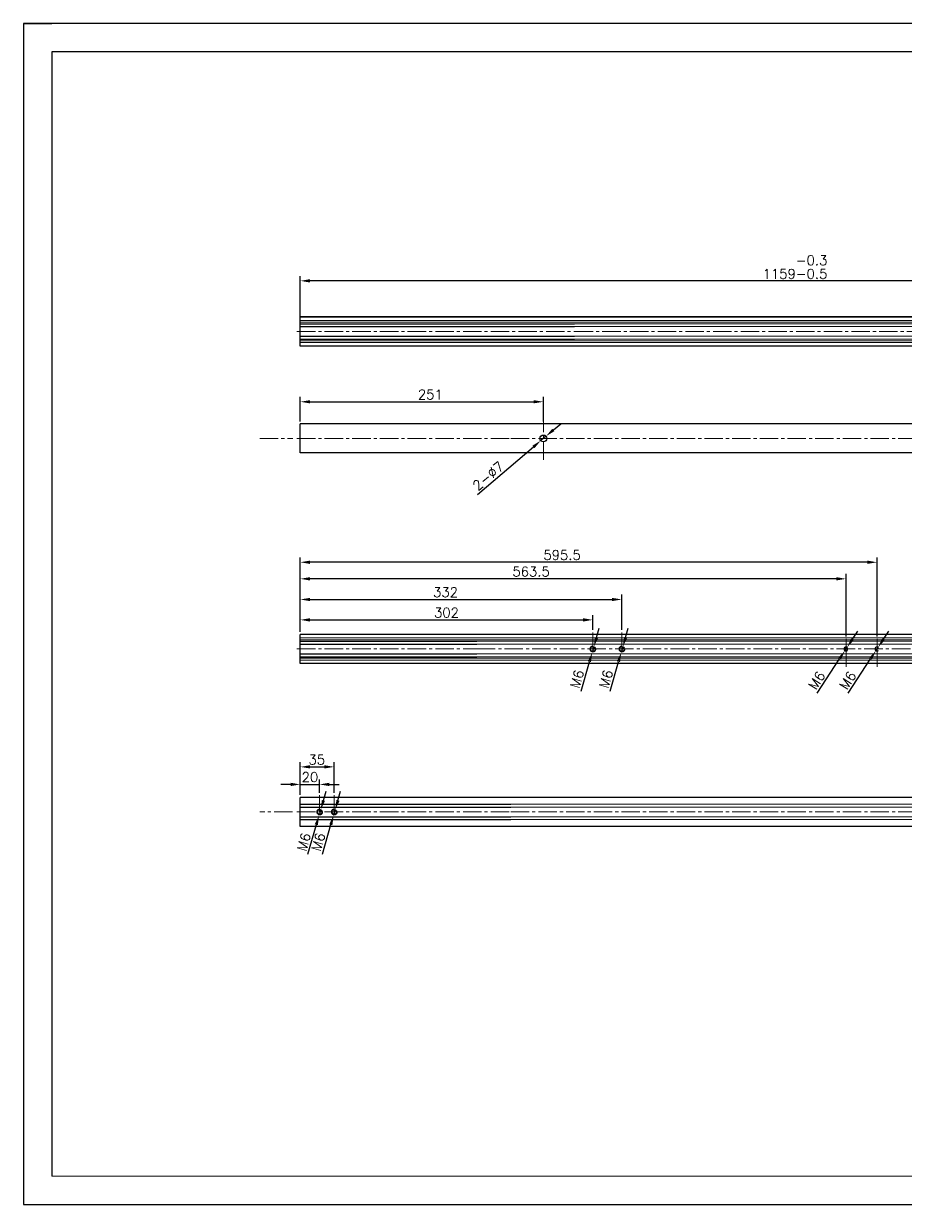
# Model space of a CAD drawing. Header units: millimetres. Extents: x -30327 to 34858, y 4015 to 75103.
# Drawn here: x 8944 to 9854, y 60062 to 61281 of the extents above; entities that cross this region are included whole.
import ezdxf

# ---------------------------------------------------------------- set-up
doc = ezdxf.new("R2010")
doc.units = ezdxf.units.MM
doc.linetypes.add('CENTER2', pattern=[28.575, 19.05, -3.175, 3.175, -3.175])
doc.layers.add('A-TITLEBLOCK', color=7, linetype='Continuous', lineweight=18)
doc.layers.add('cen', color=1, linetype='CENTER2', lineweight=9)
for name, color, linetype in [('print', 30, 'Continuous'), ('red', 1, 'CENTER2'), ('yellow', 2, 'Continuous')]:
    doc.layers.add(name, color=color, linetype=linetype)
doc.styles.add('GB', font='GBENOR.SHX', dxfattribs={"bigfont": 'gbcbig.shx'})
doc.styles.get("Standard").update_dxf_attribs({"font": 'txt', "bigfont": 'gbcbig.shx'})
doc.dimstyles.new('1-4', dxfattribs={"dimscale": 4, "dimtxt": 2.5, "dimasz": 2.5, "dimexe": 1.25, "dimexo": 0.625, "dimtad": 1, "dimdsep": 46, "dimtxsty": 'Standard', "dimcen": 2.5, "dimadec": 0, "dimazin": 0, "dimtfac": 1, "dimtmove": 0, "dimatfit": 3, "dimfxl": 0, "dimarcsym": 0})

# ---------------------------------------------------------------- blocks, each defined once
blk = doc.blocks.new('*D441')
at = {"layer": 'Defpoints', "color": 0, "transparency": 16777216}
for p in [(9229.3, 61015.7), (10388.3, 60978.4), (9229.3, 60974.9)]:
    blk.add_point(p, dxfattribs=at)
at = {"layer": 'yellow', "color": 0, "lineweight": -2, "transparency": 16777216}
for p, q in [((9229.3, 60977.4), (9229.3, 61020.7)), ((10378.3, 61015.7), (9239.3, 61015.7)), ((10388.3, 60980.9), (10388.3, 61020.7))]:
    blk.add_line(p, q, dxfattribs=at)
at = {"layer": 'yellow', "color": 0, "transparency": 16777216}
for points in [[(9239.3, 61017.4), (9239.3, 61014), (9229.3, 61015.7)], [(10378.3, 61017.4), (10378.3, 61014), (10388.3, 61015.7)]]:
    blk.add_solid(points, dxfattribs=at)
at = {"layer": 'yellow', "color": 0, "lineweight": 9, "transparency": 16777216, "insert": (9740.1, 61029.9), "char_height": 10, "attachment_point": 5}
blk.add_mtext('1159\\S-0.3^ -0.5;', dxfattribs=at)
blk = doc.blocks.new('*D443')
at = {"layer": 'Defpoints', "color": 0, "transparency": 16777216}
for p in [(9480.3, 60890.8), (9229.3, 60868), (9480.3, 60868)]:
    blk.add_point(p, dxfattribs=at)
at = {"layer": 'yellow', "color": 0, "lineweight": -2, "transparency": 16777216}
for p, q in [((9229.3, 60870.5), (9229.3, 60895.8)), ((9239.3, 60890.8), (9470.3, 60890.8)), ((9480.3, 60870.5), (9480.3, 60895.8))]:
    blk.add_line(p, q, dxfattribs=at)
at = {"layer": 'yellow', "color": 0, "transparency": 16777216}
for points in [[(9239.3, 60892.5), (9239.3, 60889.2), (9229.3, 60890.8)], [(9470.3, 60892.5), (9470.3, 60889.2), (9480.3, 60890.8)]]:
    blk.add_solid(points, dxfattribs=at)
at = {"layer": 'yellow', "color": 0, "lineweight": 9, "transparency": 16777216, "insert": (9363.6, 60898.3), "char_height": 10, "attachment_point": 5}
blk.add_mtext('251', dxfattribs=at)
blk = doc.blocks.new('*D445')
at = {"layer": 'Defpoints', "color": 0, "transparency": 16777216}
for p in [(9483, 60855.2), (9477.6, 60850.7)]:
    blk.add_point(p, dxfattribs=at)
at = {"layer": 'yellow', "color": 0, "lineweight": -2, "transparency": 16777216}
for p, q in [((9490.6, 60861.7), (9498.2, 60868.2)), ((9483, 60855.2), (9477.6, 60850.7)), ((9412.4, 60795), (9470, 60844.2))]:
    blk.add_line(p, q, dxfattribs=at)
at = {"layer": 'yellow', "color": 0, "transparency": 16777216}
for points in [[(9489.5, 60863), (9491.7, 60860.5), (9483, 60855.2)], [(9469, 60845.5), (9471.1, 60842.9), (9477.6, 60850.7)]]:
    blk.add_solid(points, dxfattribs=at)
at = {"layer": 'yellow', "color": 0, "lineweight": 9, "transparency": 16777216, "insert": (9423.4, 60814.2), "char_height": 10, "attachment_point": 5, "rotation": 40.4725}
blk.add_mtext('2-%%C7', dxfattribs=at)
blk = doc.blocks.new('*D446')
at = {"layer": 'Defpoints', "color": 0, "transparency": 16777216}
for p in [(9249.3, 60495.7), (9229.3, 60482.3), (9249.3, 60484.5)]:
    blk.add_point(p, dxfattribs=at)
at = {"layer": 'yellow', "color": 0, "lineweight": -2, "transparency": 16777216}
for p, q in [((9229.3, 60484.8), (9229.3, 60500.7)), ((9249.3, 60487), (9249.3, 60500.7)), ((9219.3, 60495.7), (9209.3, 60495.7)), ((9229.3, 60495.7), (9249.3, 60495.7)), ((9259.3, 60495.7), (9269.3, 60495.7))]:
    blk.add_line(p, q, dxfattribs=at)
at = {"layer": 'yellow', "color": 0, "transparency": 16777216}
for points in [[(9219.3, 60497.4), (9219.3, 60494), (9229.3, 60495.7)], [(9259.3, 60497.4), (9259.3, 60494), (9249.3, 60495.7)]]:
    blk.add_solid(points, dxfattribs=at)
at = {"layer": 'yellow', "color": 0, "lineweight": 9, "transparency": 16777216, "insert": (9239.3, 60503.2), "char_height": 10, "attachment_point": 5}
blk.add_mtext('20', dxfattribs=at)
blk = doc.blocks.new('*D447')
at = {"layer": 'Defpoints', "color": 0, "transparency": 16777216}
for p in [(9250.4, 60469.5), (9248.7, 60463.8)]:
    blk.add_point(p, dxfattribs=at)
at = {"layer": 'yellow', "color": 0, "lineweight": -2, "transparency": 16777216}
for p, q in [((9253.2, 60479.1), (9255.9, 60488.8)), ((9250.4, 60469.5), (9248.7, 60463.8)), ((9237.2, 60423.7), (9245.9, 60454.2))]:
    blk.add_line(p, q, dxfattribs=at)
at = {"layer": 'yellow', "color": 0, "transparency": 16777216}
for points in [[(9251.6, 60479.6), (9254.8, 60478.7), (9250.4, 60469.5)], [(9244.3, 60454.6), (9247.5, 60453.7), (9248.7, 60463.8)]]:
    blk.add_solid(points, dxfattribs=at)
at = {"layer": 'yellow', "color": 0, "lineweight": 9, "transparency": 16777216, "insert": (9233, 60436.2), "char_height": 10, "attachment_point": 5, "rotation": 73.9112}
blk.add_mtext('M6', dxfattribs=at)
blk = doc.blocks.new('*D449')
at = {"layer": 'Defpoints', "color": 0, "transparency": 16777216}
for p in [(9531.3, 60665.6), (9229.3, 60650.6), (9531.3, 60652.7)]:
    blk.add_point(p, dxfattribs=at)
at = {"layer": 'yellow', "color": 0, "lineweight": -2, "transparency": 16777216}
for p, q in [((9229.3, 60653.1), (9229.3, 60670.6)), ((9239.3, 60665.6), (9521.3, 60665.6)), ((9531.3, 60655.2), (9531.3, 60670.6))]:
    blk.add_line(p, q, dxfattribs=at)
at = {"layer": 'yellow', "color": 0, "transparency": 16777216}
for points in [[(9239.3, 60667.3), (9239.3, 60663.9), (9229.3, 60665.6)], [(9521.3, 60667.3), (9521.3, 60663.9), (9531.3, 60665.6)]]:
    blk.add_solid(points, dxfattribs=at)
at = {"layer": 'yellow', "color": 0, "lineweight": 9, "transparency": 16777216, "insert": (9380.3, 60673.1), "char_height": 10, "attachment_point": 5}
blk.add_mtext('302', dxfattribs=at)
blk = doc.blocks.new('*D450')
at = {"layer": 'Defpoints', "color": 0, "transparency": 16777216}
for p in [(9532.4, 60637.8), (9530.7, 60632)]:
    blk.add_point(p, dxfattribs=at)
at = {"layer": 'yellow', "color": 0, "lineweight": -2, "transparency": 16777216}
for p, q in [((9535.2, 60647.4), (9537.9, 60657)), ((9532.4, 60637.8), (9530.7, 60632)), ((9519.2, 60592), (9527.9, 60622.4))]:
    blk.add_line(p, q, dxfattribs=at)
at = {"layer": 'yellow', "color": 0, "transparency": 16777216}
for points in [[(9533.6, 60647.8), (9536.8, 60646.9), (9532.4, 60637.8)], [(9526.3, 60622.9), (9529.5, 60621.9), (9530.7, 60632)]]:
    blk.add_solid(points, dxfattribs=at)
at = {"layer": 'yellow', "color": 0, "lineweight": 9, "transparency": 16777216, "insert": (9515, 60604.5), "char_height": 10, "attachment_point": 5, "rotation": 73.9112}
blk.add_mtext('M6', dxfattribs=at)
blk = doc.blocks.new('*D451')
at = {"layer": 'Defpoints', "color": 0, "transparency": 16777216}
for p in [(9561.3, 60686.7), (9229.3, 60650.6), (9561.3, 60652.7)]:
    blk.add_point(p, dxfattribs=at)
at = {"layer": 'yellow', "color": 0, "lineweight": -2, "transparency": 16777216}
for p, q in [((9229.3, 60653.1), (9229.3, 60691.7)), ((9239.3, 60686.7), (9551.3, 60686.7)), ((9561.3, 60655.2), (9561.3, 60691.7))]:
    blk.add_line(p, q, dxfattribs=at)
at = {"layer": 'yellow', "color": 0, "transparency": 16777216}
for points in [[(9239.3, 60688.3), (9239.3, 60685), (9229.3, 60686.7)], [(9551.3, 60688.3), (9551.3, 60685), (9561.3, 60686.7)]]:
    blk.add_solid(points, dxfattribs=at)
at = {"layer": 'yellow', "color": 0, "lineweight": 9, "transparency": 16777216, "insert": (9379.3, 60694.2), "char_height": 10, "attachment_point": 5}
blk.add_mtext('332', dxfattribs=at)
blk = doc.blocks.new('*D452')
at = {"layer": 'Defpoints', "color": 0, "transparency": 16777216}
for p in [(9562.4, 60637.8), (9560.7, 60632)]:
    blk.add_point(p, dxfattribs=at)
at = {"layer": 'yellow', "color": 0, "lineweight": -2, "transparency": 16777216}
for p, q in [((9565.2, 60647.4), (9567.9, 60657)), ((9562.4, 60637.8), (9560.7, 60632)), ((9549.2, 60592), (9557.9, 60622.4))]:
    blk.add_line(p, q, dxfattribs=at)
at = {"layer": 'yellow', "color": 0, "transparency": 16777216}
for points in [[(9563.6, 60647.8), (9566.8, 60646.9), (9562.4, 60637.8)], [(9556.3, 60622.9), (9559.5, 60621.9), (9560.7, 60632)]]:
    blk.add_solid(points, dxfattribs=at)
at = {"layer": 'yellow', "color": 0, "lineweight": 9, "transparency": 16777216, "insert": (9545, 60604.5), "char_height": 10, "attachment_point": 5, "rotation": 73.9112}
blk.add_mtext('M6', dxfattribs=at)
blk = doc.blocks.new('*D457')
at = {"layer": 'Defpoints', "color": 0, "transparency": 16777216}
for p in [(9264.3, 60513.8), (9229.3, 60482.3), (9264.3, 60484.5)]:
    blk.add_point(p, dxfattribs=at)
at = {"layer": 'yellow', "color": 0, "lineweight": -2, "transparency": 16777216}
for p, q in [((9229.3, 60484.8), (9229.3, 60518.8)), ((9239.3, 60513.8), (9254.3, 60513.8)), ((9264.3, 60487), (9264.3, 60518.8))]:
    blk.add_line(p, q, dxfattribs=at)
at = {"layer": 'yellow', "color": 0, "transparency": 16777216}
for points in [[(9239.3, 60515.5), (9239.3, 60512.2), (9229.3, 60513.8)], [(9254.3, 60515.5), (9254.3, 60512.2), (9264.3, 60513.8)]]:
    blk.add_solid(points, dxfattribs=at)
at = {"layer": 'yellow', "color": 0, "lineweight": 9, "transparency": 16777216, "insert": (9246.3, 60521.3), "char_height": 10, "attachment_point": 5}
blk.add_mtext('35', dxfattribs=at)
blk = doc.blocks.new('*D458')
at = {"layer": 'Defpoints', "color": 0, "transparency": 16777216}
for p in [(9265.4, 60469.5), (9263.7, 60463.8)]:
    blk.add_point(p, dxfattribs=at)
at = {"layer": 'yellow', "color": 0, "lineweight": -2, "transparency": 16777216}
for p, q in [((9268.2, 60479.1), (9270.9, 60488.8)), ((9265.4, 60469.5), (9263.7, 60463.8)), ((9252.2, 60423.7), (9260.9, 60454.2))]:
    blk.add_line(p, q, dxfattribs=at)
at = {"layer": 'yellow', "color": 0, "transparency": 16777216}
for points in [[(9266.6, 60479.6), (9269.8, 60478.7), (9265.4, 60469.5)], [(9259.3, 60454.6), (9262.5, 60453.7), (9263.7, 60463.8)]]:
    blk.add_solid(points, dxfattribs=at)
at = {"layer": 'yellow', "color": 0, "lineweight": 9, "transparency": 16777216, "insert": (9248, 60436.2), "char_height": 10, "attachment_point": 5, "rotation": 73.9112}
blk.add_mtext('M6', dxfattribs=at)
blk = doc.blocks.new('*D1252')
at = {"layer": 'Defpoints', "color": 0, "transparency": 16777216}
for p in [(9229.3, 60708), (9229.3, 60650.6), (9792.8, 60646)]:
    blk.add_point(p, dxfattribs=at)
at = {"layer": 'yellow', "color": 0, "lineweight": -2, "transparency": 16777216}
for p, q in [((9229.3, 60653.1), (9229.3, 60713)), ((9782.8, 60708), (9239.3, 60708)), ((9792.8, 60648.5), (9792.8, 60713))]:
    blk.add_line(p, q, dxfattribs=at)
at = {"layer": 'yellow', "color": 0, "transparency": 16777216}
for points in [[(9239.3, 60709.7), (9239.3, 60706.3), (9229.3, 60708)], [(9782.8, 60709.7), (9782.8, 60706.3), (9792.8, 60708)]]:
    blk.add_solid(points, dxfattribs=at)
at = {"layer": 'yellow', "color": 0, "lineweight": 9, "transparency": 16777216, "insert": (9467.6, 60715.5), "char_height": 10, "attachment_point": 5}
blk.add_mtext('563.5', dxfattribs=at)
blk = doc.blocks.new('*D1253')
at = {"layer": 'Defpoints', "color": 0, "transparency": 16777216}
for p in [(9793.9, 60637.2), (9791.7, 60633.9)]:
    blk.add_point(p, dxfattribs=at)
at = {"layer": 'yellow', "color": 0, "lineweight": -2, "transparency": 16777216}
for p, q in [((9799.4, 60645.6), (9804.9, 60654)), ((9793.9, 60637.2), (9791.7, 60633.9)), ((9762.9, 60589.9), (9786.2, 60625.5))]:
    blk.add_line(p, q, dxfattribs=at)
at = {"layer": 'yellow', "color": 0, "transparency": 16777216}
for points in [[(9798, 60646.5), (9800.8, 60644.7), (9793.9, 60637.2)], [(9784.8, 60626.4), (9787.6, 60624.6), (9791.7, 60633.9)]]:
    blk.add_solid(points, dxfattribs=at)
at = {"layer": 'yellow', "color": 0, "lineweight": 9, "transparency": 16777216, "insert": (9762.6, 60603.1), "char_height": 10, "attachment_point": 5, "rotation": 56.8044}
blk.add_mtext('M6', dxfattribs=at)
blk = doc.blocks.new('*D1254')
at = {"layer": 'Defpoints', "color": 0, "transparency": 16777216}
for p in [(9229.3, 60725.1), (9229.3, 60650.6), (9824.8, 60646)]:
    blk.add_point(p, dxfattribs=at)
at = {"layer": 'yellow', "color": 0, "lineweight": -2, "transparency": 16777216}
for p, q in [((9229.3, 60653.1), (9229.3, 60730.1)), ((9814.8, 60725.1), (9239.3, 60725.1)), ((9824.8, 60648.5), (9824.8, 60730.1))]:
    blk.add_line(p, q, dxfattribs=at)
at = {"layer": 'yellow', "color": 0, "transparency": 16777216}
for points in [[(9239.3, 60726.8), (9239.3, 60723.4), (9229.3, 60725.1)], [(9814.8, 60726.8), (9814.8, 60723.4), (9824.8, 60725.1)]]:
    blk.add_solid(points, dxfattribs=at)
at = {"layer": 'yellow', "color": 0, "lineweight": 9, "transparency": 16777216, "insert": (9499.6, 60732.6), "char_height": 10, "attachment_point": 5}
blk.add_mtext('595.5', dxfattribs=at)
blk = doc.blocks.new('*D1255')
at = {"layer": 'Defpoints', "color": 0, "transparency": 16777216}
for p in [(9825.9, 60637.2), (9823.7, 60633.9)]:
    blk.add_point(p, dxfattribs=at)
at = {"layer": 'yellow', "color": 0, "lineweight": -2, "transparency": 16777216}
for p, q in [((9831.4, 60645.6), (9836.9, 60654)), ((9825.9, 60637.2), (9823.7, 60633.9)), ((9794.9, 60589.9), (9818.2, 60625.5))]:
    blk.add_line(p, q, dxfattribs=at)
at = {"layer": 'yellow', "color": 0, "transparency": 16777216}
for points in [[(9830, 60646.5), (9832.8, 60644.7), (9825.9, 60637.2)], [(9816.8, 60626.4), (9819.6, 60624.6), (9823.7, 60633.9)]]:
    blk.add_solid(points, dxfattribs=at)
at = {"layer": 'yellow', "color": 0, "lineweight": 9, "transparency": 16777216, "insert": (9794.6, 60603.1), "char_height": 10, "attachment_point": 5, "rotation": 56.8044}
blk.add_mtext('M6', dxfattribs=at)
blk = doc.blocks.new('DT-A2-TITLE')
for p, q in [((594, 420), (0, 420)), ((0, 420), (0, 420)), ((0, 420), (0, 0)), ((0, 420), (10, 420)), ((10, 410), (10, 10)), ((584, 410), (10, 410))]:
    blk.add_line(p, q)
at = {"layer": 'A-TITLEBLOCK', "color": 7}
for p, q in [((10, 10), (584, 10)), ((0, 0), (594, 0))]:
    blk.add_line(p, q, dxfattribs=at)
at = {"style": 'GB'}
for tag, p, height in [('#设计', (451.96, 38.52), 3.5), ('#品名', (523.32, 37.95), 3.5), ('#审核', (451.99, 28.1), 3.5), ('#图号', (526.67, 27.2), 3.5), ('#材料说明', (442.15, 13.59), 3), ('#数量', (520.33, 14.51), 3.5), ('#版本', (552.92, 14.47), 3.5)]:
    blk.add_attdef(tag, p, '', height=height, dxfattribs=at)

msp = doc.modelspace()

# ---------------------------------------------------------------- linework, layer by layer
for p, q in [((9229.3065, 60948.4163), (9229.3065, 60978.4163)), ((9512.608, 60978.4163), (9229.3065, 60978.4163)), ((9229.3065, 60978.4163), (10105.0049, 60978.4163)), ((10388.3065, 60978.4163), (9512.608, 60978.4163)), ((9229.3065, 60971.4163), (9512.608, 60971.4163)), ((9229.3065, 60968.4163), (9512.608, 60968.4163)), ((9229.3065, 60958.4163), (9512.608, 60958.4163)), ((9229.3065, 60955.4163), (9512.608, 60955.4163)), ((9512.608, 60948.4163), (9229.3065, 60948.4163)), ((10388.3065, 60948.4163), (9512.608, 60948.4163)), ((9446.608, 60867.9615), (9229.3065, 60867.9615)), ((9229.3065, 60837.9615), (9229.3065, 60867.9615)), ((10388.3065, 60867.9615), (9446.608, 60867.9615)), ((9446.608, 60837.9615), (9229.3065, 60837.9615)), ((10388.3065, 60837.9615), (9446.608, 60837.9615)), ((9411.608, 60650.5531), (9229.3065, 60650.5531)), ((9229.3065, 60620.5531), (9229.3065, 60650.5531)), ((10388.3065, 60650.5531), (9411.608, 60650.5531)), ((9229.3065, 60643.5531), (9411.608, 60643.5531)), ((9229.3065, 60640.5531), (9411.608, 60640.5531)), ((9229.3065, 60630.5531), (9411.608, 60630.5531)), ((9229.3065, 60627.5531), (9411.608, 60627.5531)), ((9411.608, 60620.5531), (9229.3065, 60620.5531)), ((10388.3065, 60620.5531), (9411.608, 60620.5531)), ((9446.608, 60482.3222), (9229.3065, 60482.3222)), ((9229.3065, 60452.3222), (9229.3065, 60482.3222)), ((10388.3065, 60482.3222), (9446.608, 60482.3222)), ((9229.3065, 60475.3222), (9446.608, 60475.3222)), ((9229.3065, 60472.3222), (9446.608, 60472.3222)), ((9229.3065, 60462.3222), (9446.608, 60462.3222)), ((9229.3065, 60459.3222), (9446.608, 60459.3222)), ((9446.608, 60452.3222), (9229.3065, 60452.3222)), ((10388.3065, 60452.3222), (9446.608, 60452.3222))]:
    msp.add_line(p, q)
at = {"lineweight": 9}
for p, q in [((9229.3065, 60974.9163), (10388.3065, 60974.9163)), ((9229.3065, 60972.9163), (10388.3065, 60972.9163)), ((9512.608, 60971.4163), (10388.3065, 60971.4163)), ((9512.608, 60968.4163), (10388.3065, 60968.4163)), ((9229.3065, 60953.9163), (10388.3065, 60953.9163)), ((9229.3065, 60951.9163), (10388.3065, 60951.9163)), ((9512.608, 60958.4163), (10388.3065, 60958.4163)), ((9512.608, 60955.4163), (10388.3065, 60955.4163)), ((9229.3065, 60647.0531), (10388.3065, 60647.0531)), ((9229.3065, 60645.0531), (10388.3065, 60645.0531)), ((9411.608, 60643.5531), (10388.3065, 60643.5531)), ((9411.608, 60640.5531), (10388.3065, 60640.5531)), ((9229.3065, 60626.0531), (10388.3065, 60626.0531)), ((9229.3065, 60624.0531), (10388.3065, 60624.0531)), ((9411.608, 60630.5531), (10388.3065, 60630.5531)), ((9411.608, 60627.5531), (10388.3065, 60627.5531)), ((9446.608, 60475.3222), (10388.3065, 60475.3222)), ((9446.608, 60472.3222), (10388.3065, 60472.3222)), ((9446.608, 60462.3222), (10388.3065, 60462.3222)), ((9446.608, 60459.3222), (10388.3065, 60459.3222))]:
    msp.add_line(p, q, dxfattribs=at)
for centre, radius in [((9480.3065, 60852.9615), 3.5), ((9531.4265, 60635.5531), 2.5), ((9561.4265, 60635.5531), 2.5), ((9792.8065, 60635.5531), 1.5), ((9249.4265, 60467.3222), 2.5), ((9264.4265, 60467.3222), 2.5)]:
    msp.add_circle(centre, radius)
for centre in [(9792.8065, 60635.5531), (9824.8065, 60635.5531)]:
    msp.add_arc(centre, 2, 45, 315)
at = {"layer": 'cen', "lineweight": 9}
for centre in [(9531.4265, 60635.5531), (9561.4265, 60635.5531), (9249.4265, 60467.3222), (9264.4265, 60467.3222)]:
    msp.add_arc(centre, 3, 90, 0, dxfattribs=at)
at = {"layer": 'print'}
msp.add_lwpolyline([(8943.6596, 60062.0396), (10668.0653, 60062.0396), (10668.0653, 61281.3164), (8943.6596, 61281.3164)], close=True, dxfattribs=at)
at = {"layer": 'red', "lineweight": 9}
for p, q in [((9225.8939, 60963.4163), (9512.608, 60963.4163)), ((9512.608, 60963.4163), (10398.1106, 60963.4163)), ((9480.3065, 60830.7133), (9480.3065, 60870.4427)), ((9187.4862, 60852.9615), (9221.4671, 60852.9615)), ((9225.8939, 60852.9615), (9446.608, 60852.9615)), ((9446.608, 60852.9615), (10398.1106, 60852.9615)), ((9531.3023, 60636.2221), (9531.3023, 60652.7025)), ((9561.3023, 60636.2221), (9561.3023, 60652.7025)), ((9225.8939, 60635.5531), (9411.608, 60635.5531)), ((9411.608, 60635.5531), (10398.1106, 60635.5531)), ((9792.8065, 60635.5531), (9792.8065, 60646.0186)), ((9792.8065, 60635.5531), (9792.8065, 60616.998)), ((9824.8065, 60635.5531), (9824.8065, 60646.0186)), ((9824.8065, 60635.5531), (9824.8065, 60616.998)), ((9249.3023, 60467.9912), (9249.3023, 60484.4715)), ((9264.3023, 60467.9912), (9264.3023, 60484.4715)), ((9221.2807, 60467.3222), (9187.4198, 60467.3222)), ((9225.8939, 60467.3222), (9446.608, 60467.3222)), ((9446.608, 60467.3222), (10398.1106, 60467.3222))]:
    msp.add_line(p, q, dxfattribs=at)

# ---------------------------------------------------------------- block references
at = {"xscale": 2.90304, "yscale": 2.90304, "zscale": 2.90304}
msp.add_blockref('DT-A2-TITLE', (8943.6596, 60062.0396), dxfattribs=at)

# ---------------------------------------------------------------- dimensions: what is measured, and where the dimension line sits
at = {"layer": 'yellow', "lineweight": 9}
dim = msp.add_linear_dim(base=(9229.3065, 61015.6839), p1=(10388.3065, 60978.4163), p2=(9229.3065, 60974.9163), angle=180, dimstyle='1-4', override={"dimgap": 0.625, "dimtol": 1, "dimlim": 0, "dimtp": -0.3, "dimtm": 0.5}, dxfattribs=at)
dim.commit()
dim.dimension.update_dxf_attribs({"geometry": '*D441', "text_midpoint": (9740.0789, 61015.6839), "dimtype": 160})
for base, p1, p2, picture, middle in [((9480.3065, 60890.818), (9229.3065, 60867.9615), (9480.3065, 60867.9615), '*D443', (9363.6263, 60890.818)), ((9229.3065, 60725.107), (9824.8065, 60646.0186), (9229.3065, 60650.5531), '*D1254', (9499.5565, 60725.107)), ((9229.3065, 60707.9858), (9792.8065, 60646.0186), (9229.3065, 60650.5531), '*D1252', (9467.5565, 60707.9858)), ((9561.3023, 60686.6587), (9229.3065, 60650.5531), (9561.3023, 60652.7025), '*D451', (9379.3044, 60686.6587)), ((9264.3023, 60513.8467), (9229.3065, 60482.3222), (9264.3023, 60484.4715), '*D457', (9246.3044, 60513.8467)), ((9249.3023, 60495.7036), (9229.3065, 60482.3222), (9249.3023, 60484.4715), '*D446', (9239.3044, 60495.7036))]:
    dim = msp.add_linear_dim(base=base, p1=p1, p2=p2, dimstyle='1-4', dxfattribs=at)
    dim.commit()
    dim.dimension.update_dxf_attribs({"geometry": picture, "text_midpoint": middle, "dimtype": 160})
for p1, p2, text, picture, middle in [((9482.969, 60855.2333), (9477.644, 60850.6897), '2-%%C7', '*D445', (9428.2406, 60808.5363)), ((9793.9015, 60637.2267), (9791.7115, 60633.8795), 'M6', '*D1253', (9768.8581, 60598.95)), ((9825.9015, 60637.2267), (9823.7115, 60633.8795), 'M6', '*D1255', (9800.8581, 60598.95))]:
    dim = msp.add_diameter_dim_2p(p1=p1, p2=p2, text=text, dimstyle='1-4', dxfattribs=at)
    dim.commit()
    dim.dimension.update_dxf_attribs({"geometry": picture, "text_midpoint": middle, "dimtype": 163})
dim = msp.add_linear_dim(base=(9531.3023, 60665.6012), p1=(9229.3065, 60650.5531), p2=(9531.3023, 60652.7025), dimstyle='1-4', dxfattribs=at)
dim.commit()
dim.dimension.update_dxf_attribs({"geometry": '*D449', "text_midpoint": (9380.3044, 60673.1012)})
for p1, p2, picture, middle in [((9532.3821, 60637.7666), (9530.7193, 60632.0016), '*D450', (9514.9683, 60604.4544)), ((9562.3821, 60637.7666), (9560.7193, 60632.0016), '*D452', (9544.9683, 60604.4544)), ((9250.3821, 60469.5357), (9248.7193, 60463.7707), '*D447', (9232.9683, 60436.2234)), ((9265.3821, 60469.5357), (9263.7193, 60463.7707), '*D458', (9247.9683, 60436.2234))]:
    dim = msp.add_diameter_dim_2p(p1=p1, p2=p2, text='M6', dimstyle='1-4', dxfattribs=at)
    dim.commit()
    dim.dimension.update_dxf_attribs({"geometry": picture, "text_midpoint": middle})

doc.saveas('drawing.dxf')
